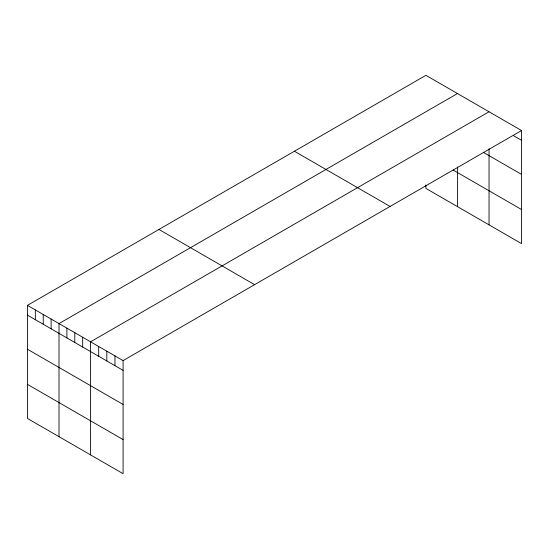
<?xml version="1.0" encoding="UTF-8"?>
<svg xmlns="http://www.w3.org/2000/svg" width="549" height="549" viewBox="0 0 549 549"><rect width="100%" height="100%" fill="white"/><g stroke="black" fill="none" stroke-linecap="round" stroke-linejoin="round"><path stroke-width="0.82" d="M521.55 130.538L123.093 360.59L123.093 473.677L27.45 418.462L27.45 305.368L425.907 75.323L521.55 130.538L521.55 243.632L425.907 188.41L425.907 185.006M457.468 93.543L59.011 323.594L59.011 436.681M489.035 111.763L90.571 341.814L90.571 454.901M513.418 135.617L521.55 140.311M483.292 152.32L521.55 174.41M453.165 170.053L521.55 209.533M294.415 151.236L390.058 206.451M158.942 229.455L254.585 284.67M27.45 305.368L123.093 360.59M27.45 315.147L123.093 370.362M27.45 349.239L123.093 404.455M27.45 384.369L123.093 439.584M489.035 148.813L489.035 224.857M457.468 166.951L457.468 206.637M114.961 355.896L114.961 365.668M106.829 351.202L106.829 360.974M98.703 346.508L98.703 356.28M82.679 337.258L82.679 347.03M74.794 332.701L74.794 342.48M66.903 328.144L66.903 337.923M51.119 319.038L51.119 328.81M43.234 314.481L43.234 324.253M35.342 309.924L35.342 319.703"/></g></svg>
